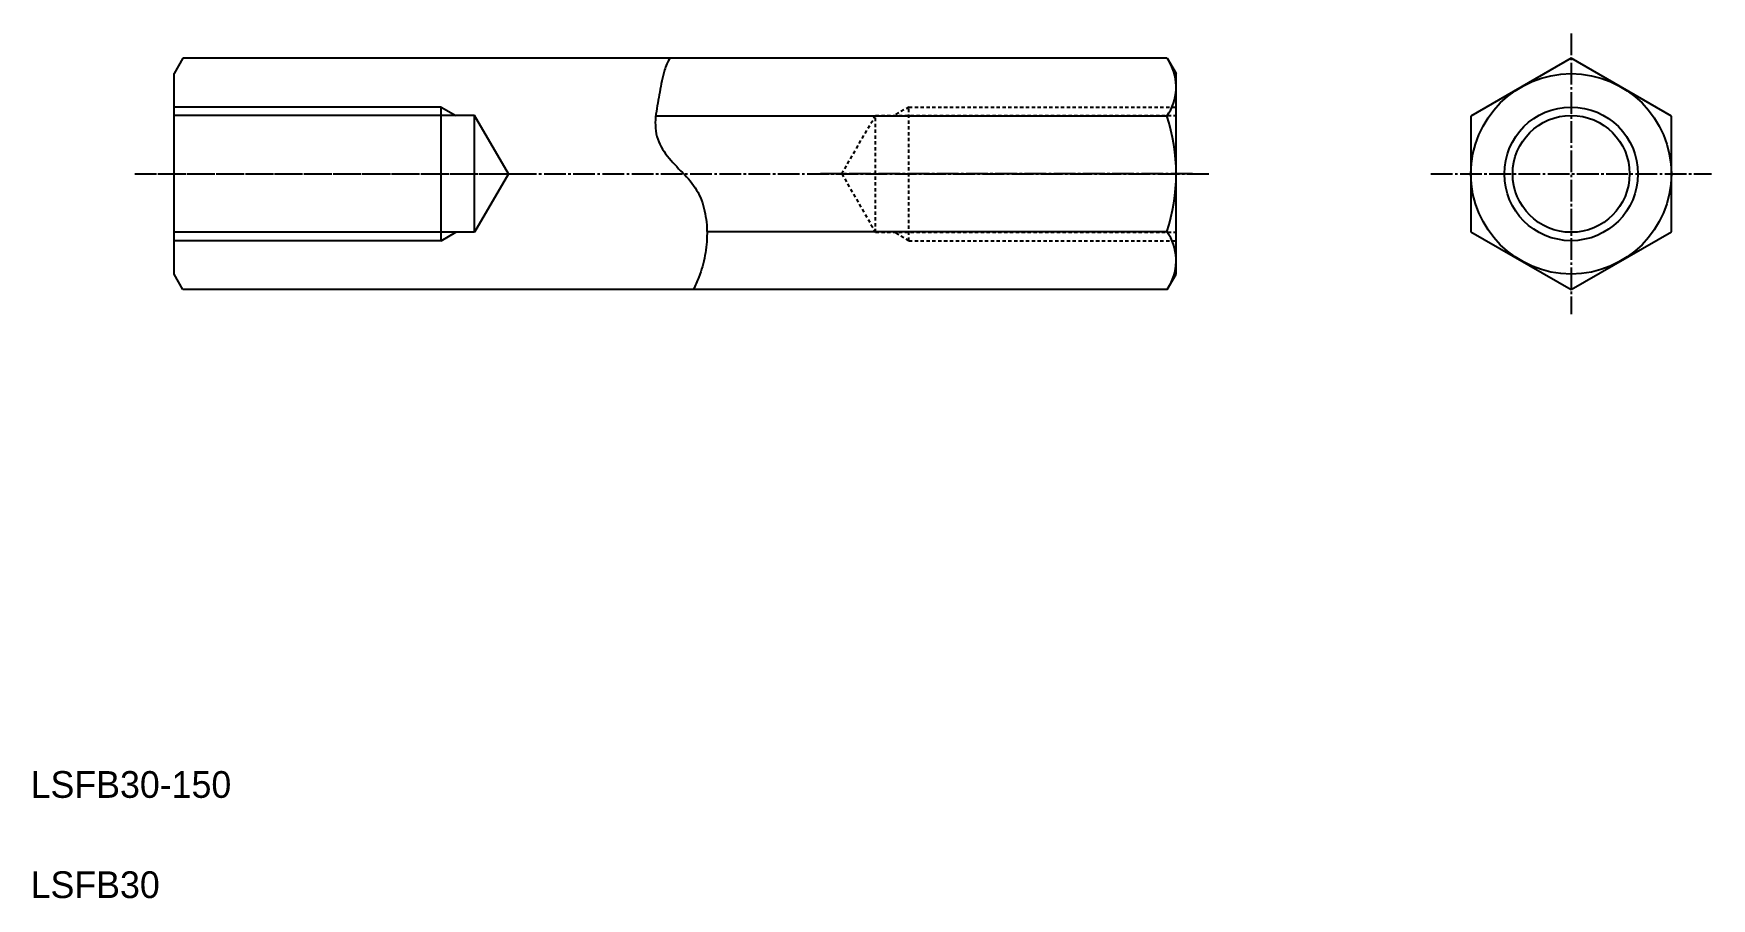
# Model space of a CAD drawing. Extents: x 10 to 262, y 10 to 139.
import ezdxf

# ---------------------------------------------------------------- set-up
doc = ezdxf.new("R2010")
doc.units = 0
doc.header["$LTSCALE"] = 0.25
doc.linetypes.add('CENTER', pattern=[17.5, 13, -1.5, 1.5, -1.5])
doc.linetypes.add('DASHED', pattern=[3.5, 2, -1.5])
doc.layers.get('0').update_dxf_attribs({"linetype": 'CONTINUOUS'})
doc.layers.add('CENTER', color=1, linetype='CENTER')

msp = doc.modelspace()

# ---------------------------------------------------------------- linework, layer by layer
at = {"linetype": 'CONTINUOUS'}
for p, q in [((32.8, 135.71), (31.46, 133.39)), ((180.12, 135.71), (181.46, 133.39)), ((31.46, 103.39), (31.46, 133.39)), ((181.46, 103.39), (181.46, 133.39)), ((31.46, 108.39), (31.46, 128.39)), ((71.46, 108.39), (71.46, 128.39)), ((76.46, 127.14), (31.46, 127.14)), ((81.51, 118.39), (76.46, 127.14)), ((76.46, 109.64), (76.46, 127.14)), ((180.08, 127.05), (103.57, 127.05)), ((81.51, 118.39), (76.46, 109.64)), ((76.46, 109.64), (31.46, 109.64)), ((180.08, 109.73), (111.24, 109.73)), ((32.8, 101.07), (31.46, 103.39)), ((180.12, 101.07), (181.46, 103.39))]:
    msp.add_line(p, q, dxfattribs=at)
for p, q in [((180.12, 135.71), (32.8, 135.71)), ((240.58, 135.71), (225.58, 127.05)), ((255.58, 127.05), (240.58, 135.71)), ((181.46, 108.39), (181.46, 128.39)), ((53.96, 127.14), (53.96, 127.14)), ((65.21, 127.14), (65.21, 127.14)), ((225.58, 127.05), (225.58, 109.73)), ((255.58, 109.73), (255.58, 127.05)), ((225.58, 109.73), (240.58, 101.07)), ((240.58, 101.07), (255.58, 109.73)), ((180.12, 101.07), (32.8, 101.07))]:
    msp.add_line(p, q)
at = {"color": 3, "linetype": 'CONTINUOUS'}
for p, q in [((71.46, 128.39), (31.46, 128.39)), ((71.46, 108.39), (31.46, 108.39))]:
    msp.add_line(p, q, dxfattribs=at)
at = {"color": 3}
for p, q in [((71.46, 128.39), (73.62, 127.14)), ((71.46, 108.39), (73.62, 109.64))]:
    msp.add_line(p, q, dxfattribs=at)
at = {"color": 3, "linetype": 'DASHED'}
for p, q in [((141.46, 128.39), (139.29, 127.14)), ((141.46, 108.39), (141.46, 128.39)), ((141.46, 128.39), (181.46, 128.39)), ((131.41, 118.39), (136.46, 127.14)), ((136.46, 109.64), (136.46, 127.14)), ((136.46, 127.14), (181.46, 127.14)), ((131.41, 118.39), (136.46, 109.64)), ((136.46, 109.64), (181.46, 109.64)), ((141.46, 108.39), (139.29, 109.64)), ((141.46, 108.39), (181.46, 108.39))]:
    msp.add_line(p, q, dxfattribs=at)
at = {"color": 3, "linetype": 'CONTINUOUS'}
msp.add_lwpolyline([(105.67, 135.71, 0.054517), (104.88, 133.92, 0.030677), (104.17, 130.64, 0.015373), (103.6, 127.33, 0.093766), (103.73, 123.99, 0.102169), (105.31, 121.05, 0.025915), (107.58, 118.57, -0.059766), (109.69, 115.97, -0.077321), (110.88, 112.84, -0.053682), (111.24, 109.5, -0.048234), (110.93, 106.16, -0.044346), (110.01, 102.94, -0.025746), (109.18, 101.07)], format="xyb", dxfattribs=at)
for radius in [15, 8.75]:
    msp.add_circle((240.58, 118.39), radius)
msp.add_circle((240.58, 118.39), 10, dxfattribs=at)
at = {"linetype": 'CONTINUOUS'}
for centre, radius, start, end in [((173.96, 131.38), 7.5, 324.7356, 30), ((153.52, 118.39), 27.94, 341.9403, 18.0597), ((173.96, 105.4), 7.5, 330, 35.2644)]:
    msp.add_arc(centre, radius, start, end, dxfattribs=at)
at = {"layer": 'CENTER', "color": 1, "linetype": 'CENTER'}
for p, q in [((240.58, 139.39), (240.58, 97.39)), ((25.59, 118.39), (186.46, 118.39)), ((29.02, 118.39), (84.7, 118.39)), ((183.89, 118.39), (128.21, 118.39)), ((219.58, 118.39), (261.58, 118.39))]:
    msp.add_line(p, q, dxfattribs=at)

# ---------------------------------------------------------------- texts
for s, p in [('LSFB30-150', (10, 25)), ('LSFB30', (10, 10))]:
    msp.add_text(s, height=4).set_placement(p)

doc.saveas('drawing.dxf')
